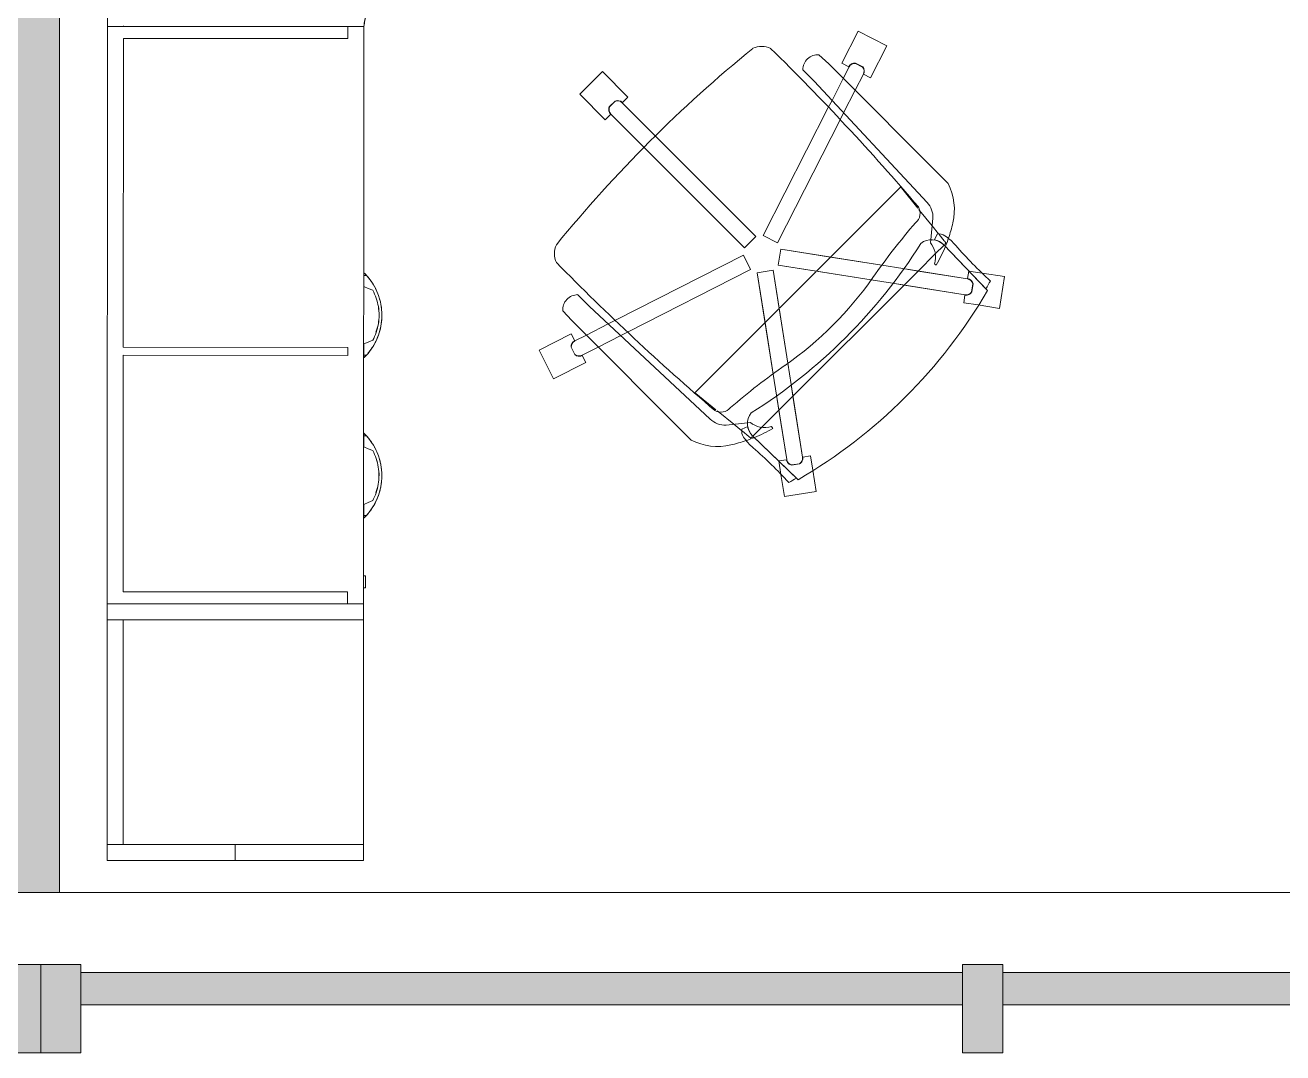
# Model space of a CAD drawing. Header units: inches. Extents: x 385 to 2249, y -1781 to -36.
# Drawn here: x 1571.7 to 1650.2, y -1724.9 to -1660.8 of the extents above; entities that cross this region are included whole.
import ezdxf

# ---------------------------------------------------------------- set-up
doc = ezdxf.new("R2010")
doc.units = ezdxf.units.IN
doc.header["$MEASUREMENT"] = 0
for name, color, linetype, lineweight in [('A-GLAZ-CURT', 52, 'Continuous', 13), ('A-GLAZ-CWMG', 51, 'Continuous', 13), ('A-WALL', 113, 'Continuous', 13), ('A-WALL-PATT', 111, 'Continuous', 13), ('I-FURN', 30, 'Continuous', 9), ('I-FURN-PNLS', 30, 'Continuous', 9), ('I-WALL', 2, 'Continuous', 13)]:
    doc.layers.add(name, color=color, linetype=linetype, lineweight=lineweight)

# ---------------------------------------------------------------- blocks, each defined once
blk = doc.blocks.new('Rectangular Mullion - 2_5_ x 5_ rectangular-5104493-Level 5 POWER _ SIGNAL')
at = {"layer": 'A-GLAZ-CWMG', "lineweight": 9}
blk.add_hatch(color=7, dxfattribs=at).paths.add_polyline_path([(0, 2.75), (0, -2.75), (-2.5, -2.75), (-2.5, 2.75)], flags=0)
at = {"layer": 'A-GLAZ-CWMG', "color": 8, "lineweight": 20}
for p, q in [((-2.5, 2.75), (0, 2.75)), ((-2.5, -2.75), (-2.5, 2.75)), ((0, 2.75), (0, -2.75)), ((0, -2.75), (-2.5, -2.75))]:
    blk.add_line(p, q, dxfattribs=at)
blk = doc.blocks.new('System Panel - Glazed 2-5232122-Level 5 POWER _ SIGNAL')
at = {"layer": 'A-GLAZ-CURT', "lineweight": 9}
blk.add_hatch(color=7, dxfattribs=at).paths.add_polyline_path([(-15.203, 0.25), (27.5, 0.25), (27.5, 2.25), (-27.5, 2.246), (-27.5, 0.25)], flags=0)
at = {"layer": 'A-GLAZ-CURT', "color": 8, "lineweight": 20}
for p, q in [((27.5, 2.25), (-27.5, 2.25)), ((-27.5, 2.25), (-27.5, 0.25)), ((27.5, 0.25), (27.5, 2.25)), ((-27.5, 0.25), (27.5, 0.25))]:
    blk.add_line(p, q, dxfattribs=at)
blk = doc.blocks.new('Rectangular Mullion - 2_5_ x 5_ rectangular-5103979-Level 5 POWER _ SIGNAL')
at = {"layer": 'A-GLAZ-CWMG', "lineweight": 9}
blk.add_hatch(color=7, dxfattribs=at).paths.add_polyline_path([(-2.5, 2.75), (-2.5, -2.75), (0, -2.75), (0, 2.75)], flags=0)
at = {"layer": 'A-GLAZ-CWMG', "color": 8, "lineweight": 20}
for p, q in [((0, 2.75), (-2.5, 2.75)), ((-2.5, 2.75), (-2.5, -2.75)), ((0, -2.75), (0, 2.75)), ((-2.5, -2.75), (0, -2.75))]:
    blk.add_line(p, q, dxfattribs=at)
blk = doc.blocks.new('System Panel - Glazed 2-5105823-Level 5 POWER _ SIGNAL')
at = {"layer": 'A-GLAZ-CURT', "lineweight": 9}
blk.add_hatch(color=7, dxfattribs=at).paths.add_polyline_path([(-14.356, 0.25), (28.75, 0.25), (28.75, 2.25), (-28.75, 2.246), (-28.75, 0.25)], flags=0)
at = {"layer": 'A-GLAZ-CURT', "color": 8, "lineweight": 20}
for p, q in [((28.75, 2.25), (-28.75, 2.25)), ((-28.75, 2.25), (-28.75, 0.25)), ((28.75, 0.25), (28.75, 2.25)), ((-28.75, 0.25), (28.75, 0.25))]:
    blk.add_line(p, q, dxfattribs=at)
blk = doc.blocks.new('Walls 49 - Walls 3-5097350-Level 5 POWER _ SIGNAL')
at = {"layer": 'A-WALL', "lineweight": 9}
blk.add_line((54.477, -1568.872), (54.477, -1670.486), dxfattribs=at)
blk = doc.blocks.new('Zira Wksta 11 - Type 2-5323181-Level 5 POWER _ SIGNAL')
at = {"layer": 'I-FURN'}
for p, q in [((-16.173, 66.48), (-16, 66.48)), ((-16.173, 66.48), (-16, 66.48)), ((-16, 66.487), (-16.167, 66.487)), ((-16, 66.487), (-16.167, 66.487)), ((-16, 66.604), (-16, 66.657)), ((-16, 66.657), (-16, 66.614)), ((-16, 66.641), (-16, 66.657)), ((-16, 66.657), (-16, 66.614)), ((-16, 66.624), (-16, 66.641)), ((-16, 66.604), (-16, 66.624)), ((-16, 66.614), (-16, 66.548)), ((-16, 66.614), (-16, 66.512)), ((-16, 66.512), (-16, 66.604)), ((-16, 66.559), (-16, 66.604)), ((-16, 66.512), (-16, 66.559)), ((-16, 66.548), (-16, 66.512)), ((-16, 66.48), (-16, 66.512)), ((-16, 66.512), (-16, 66.487)), ((-16, 66.48), (-16, 66.512)), ((-16, 66.512), (-16, 66.487)), ((-16, 66.48), (-16, 65.791)), ((-16, 66.139), (-16, 66.48)), ((-16, 66.48), (-16, 66.136)), ((-16, 66.139), (-16, 66.48)), ((-16, 65.791), (-16, 66.136)), ((-16, 66.136), (-16, 65.791)), ((-16, 65.791), (-16, 66.136)), ((-42.246, 65.291), (-44.221, 64.978)), ((-42.246, 65.291), (-44.221, 64.978)), ((-42.027, 63.913), (-42.246, 65.291)), ((-42.027, 63.913), (-42.246, 65.291)), ((-16.561, 65.559), (-16.281, 65.675)), ((-16.561, 65.559), (-16.281, 65.675)), ((-16.281, 65.675), (-16, 65.791)), ((-16.281, 65.675), (-16, 65.791)), ((-44.221, 64.978), (-44.011, 63.651)), ((-44.221, 64.978), (-44.011, 63.651)), ((-44.011, 63.651), (-43.869, 62.756)), ((-44.011, 63.651), (-43.869, 62.756)), ((-40.263, 61.504), (-43.113, 64.239)), ((-43.006, 64.136), (-40.263, 61.504)), ((-41.894, 63.069), (-42.027, 63.913)), ((-41.894, 63.069), (-42.027, 63.913)), ((-43.869, 62.756), (-43.392, 62.832)), ((-43.869, 62.756), (-43.392, 62.832)), ((-43.375, 62.834), (-42.773, 59.034)), ((-43.375, 62.834), (-42.659, 58.313)), ((-43.195, 63.253), (-42.688, 63.333)), ((-43.195, 63.253), (-42.688, 63.333)), ((-42.693, 63.322), (-43.187, 63.244)), ((-42.693, 63.322), (-43.187, 63.244)), ((-41.899, 59.908), (-42.387, 62.991)), ((-41.749, 58.961), (-42.387, 62.991)), ((-42.371, 62.993), (-41.894, 63.069)), ((-42.371, 62.993), (-41.894, 63.069)), ((-16.281, 62.325), (-16.561, 62.441)), ((-16.281, 62.325), (-16.561, 62.441)), ((-16, 62.209), (-16.281, 62.325)), ((-16, 62.209), (-16.281, 62.325)), ((-16, 61.864), (-16, 62.209)), ((-16, 62.209), (-16, 61.52)), ((-16, 61.864), (-16, 62.209)), ((-16, 62.209), (-16, 61.52)), ((-40.298, 61.509), (-40.833, 60.974)), ((-40.185, 61.622), (-40.237, 61.57)), ((-40.024, 61.545), (-40.155, 61.652)), ((-39.62, 61.218), (-40.016, 61.539)), ((-28.984, 54.327), (-36.436, 61.78)), ((-16, 61.52), (-16.173, 61.52)), ((-16, 61.52), (-16.173, 61.52)), ((-16.167, 61.513), (-16, 61.513)), ((-16.167, 61.513), (-16, 61.513)), ((-16, 61.52), (-16, 61.861)), ((-16, 61.52), (-16, 61.861)), ((-16, 61.488), (-16, 61.52)), ((-16, 61.488), (-16, 61.52)), ((-16, 61.513), (-16, 61.488)), ((-16, 61.513), (-16, 61.488)), ((-16, 61.488), (-16, 61.452)), ((-16, 61.396), (-16, 61.488)), ((-16, 61.488), (-16, 61.386)), ((-16, 61.396), (-16, 61.488)), ((-16, 61.452), (-16, 61.386)), ((-16, 61.376), (-16, 61.396)), ((-16, 61.343), (-16, 61.396)), ((-16, 61.386), (-16, 61.346)), ((-16, 61.386), (-16, 61.355)), ((-16, 61.359), (-16, 61.376)), ((-16, 61.348), (-16, 61.359)), ((-16, 61.355), (-16, 61.346)), ((-16, 61.343), (-16, 61.348)), ((-16, 61.346), (-16, 61.343)), ((-16, 61.346), (-16, 61.343)), ((-40.833, 60.974), (-41.899, 59.908)), ((-41.523, 61.043), (-41.441, 60.927)), ((-40.107, 60.675), (-39.949, 60.691)), ((-39.956, 60.931), (-39.594, 61.099)), ((-39.949, 60.691), (-38.6, 60.834)), ((-39.083, 60.783), (-39.584, 61.189)), ((-38.115, 59.999), (-39.083, 60.783)), ((-37.614, 60.472), (-30.06, 53.416)), ((-41.899, 59.908), (-42.773, 59.034)), ((-41.749, 58.961), (-41.899, 59.908)), ((-38.056, 59.951), (-38.115, 59.999)), ((-36.717, 58.867), (-37.97, 59.882)), ((-42.773, 59.034), (-49.705, 52.102)), ((-42.773, 59.034), (-42.659, 58.313)), ((-41.542, 57.651), (-41.749, 58.961)), ((-41.542, 57.651), (-41.749, 58.961)), ((-36.658, 58.82), (-36.717, 58.867)), ((-42.659, 58.313), (-42.447, 56.975)), ((-42.659, 58.313), (-42.447, 56.975)), ((-41.034, 54.444), (-36.661, 58.817)), ((-41.034, 54.444), (-41.542, 57.651)), ((-40.542, 51.338), (-41.542, 57.651)), ((-27.845, 57.954), (-29.849, 56.932)), ((-27.845, 57.954), (-29.849, 56.932)), ((-26.937, 56.172), (-27.845, 57.954)), ((-26.937, 56.172), (-27.845, 57.954)), ((-42.447, 56.975), (-41.908, 53.57)), ((-42.447, 56.975), (-41.53, 51.182)), ((-29.849, 56.932), (-29.63, 56.502)), ((-29.849, 56.932), (-29.63, 56.502)), ((-16, 56.652), (-16, 56.657)), ((-16, 56.657), (-16, 56.654)), ((-16, 56.654), (-16, 56.645)), ((-16, 56.641), (-16, 56.652)), ((-16, 56.645), (-16, 56.631)), ((-16, 56.604), (-16, 56.641)), ((-16, 56.631), (-16, 56.614)), ((-16, 56.614), (-16, 56.512)), ((-16, 56.559), (-16, 56.604)), ((-16, 56.512), (-16, 56.559)), ((-16, 56.48), (-16, 56.512)), ((-16, 56.512), (-16, 56.487)), ((-30.63, 55.973), (-32.033, 55.259)), ((-30.63, 55.973), (-32.033, 55.259)), ((-29.622, 56.487), (-30.63, 55.973)), ((-29.622, 56.487), (-30.63, 55.973)), ((-28.948, 55.989), (-29.175, 56.434)), ((-28.948, 55.989), (-29.175, 56.434)), ((-29.169, 56.445), (-28.936, 55.987)), ((-29.169, 56.445), (-28.936, 55.987)), ((-28.941, 55.15), (-26.937, 56.172)), ((-28.941, 55.15), (-26.937, 56.172)), ((-16.281, 55.675), (-16, 55.791)), ((-16.173, 56.48), (-16, 56.48)), ((-16, 56.487), (-16.167, 56.487)), ((-16, 56.48), (-16, 56.136)), ((-16, 56.139), (-16, 56.48)), ((-16, 56.136), (-16, 55.791)), ((-16, 55.791), (-16, 56.136)), ((-32.463, 55.039), (-40.134, 51.13)), ((-32.463, 55.039), (-40.134, 51.13)), ((-32.033, 55.259), (-32.463, 55.039)), ((-32.033, 55.259), (-32.463, 55.039)), ((-31.255, 54.532), (-29.886, 55.23)), ((-31.255, 54.532), (-29.886, 55.23)), ((-29.886, 55.23), (-29.168, 55.596)), ((-29.886, 55.23), (-29.168, 55.596)), ((-29.161, 55.58), (-28.941, 55.15)), ((-29.161, 55.58), (-28.941, 55.15)), ((-16.561, 55.559), (-16.281, 55.675)), ((-41.908, 53.57), (-41.034, 54.444)), ((-40.542, 51.338), (-41.034, 54.444)), ((-39.68, 50.239), (-31.707, 54.302)), ((-39.68, 50.239), (-31.707, 54.302)), ((-31.707, 54.302), (-31.255, 54.532)), ((-31.707, 54.302), (-31.255, 54.532)), ((-28.414, 53.716), (-28.984, 54.327)), ((-55.65, 53.55), (-55.962, 51.574)), ((-55.65, 53.55), (-55.962, 51.574)), ((-54.321, 53.339), (-55.65, 53.55)), ((-54.321, 53.339), (-55.65, 53.55)), ((-44.205, 51.273), (-41.945, 53.534)), ((-41.908, 53.57), (-41.53, 51.182)), ((-30.06, 53.416), (-29.353, 52.709)), ((-53.427, 53.198), (-54.321, 53.339)), ((-53.427, 53.198), (-54.321, 53.339)), ((-49.705, 52.102), (-53.505, 52.704)), ((-48.985, 51.988), (-53.505, 52.704)), ((-53.503, 52.721), (-53.427, 53.198)), ((-53.503, 52.721), (-53.427, 53.198)), ((-54.91, 52.442), (-52.175, 49.592)), ((-52.175, 49.592), (-54.807, 52.334)), ((-54.004, 52.016), (-53.924, 52.524)), ((-54.004, 52.016), (-53.924, 52.524)), ((-53.915, 52.516), (-53.993, 52.022)), ((-53.915, 52.516), (-53.993, 52.022)), ((-49.705, 52.102), (-50.579, 51.228)), ((-48.985, 51.988), (-49.705, 52.102)), ((-47.646, 51.776), (-48.985, 51.988)), ((-47.646, 51.776), (-48.985, 51.988)), ((-16.281, 52.325), (-16.561, 52.441)), ((-16, 52.209), (-16.281, 52.325)), ((-16, 51.864), (-16, 52.209)), ((-16, 52.209), (-16, 51.864)), ((-16, 51.864), (-16, 51.52)), ((-16, 51.52), (-16, 51.861)), ((-55.962, 51.574), (-54.585, 51.356)), ((-55.962, 51.574), (-54.585, 51.356)), ((-54.585, 51.356), (-53.74, 51.222)), ((-54.585, 51.356), (-53.74, 51.222)), ((-53.74, 51.223), (-53.665, 51.699)), ((-53.74, 51.223), (-53.665, 51.699)), ((-53.662, 51.716), (-50.579, 51.228)), ((-53.662, 51.716), (-49.632, 51.078)), ((-50.579, 51.228), (-51.645, 50.162)), ((-50.579, 51.228), (-49.632, 51.078)), ((-49.632, 51.078), (-48.322, 50.87)), ((-49.632, 51.078), (-48.322, 50.87)), ((-44.241, 51.237), (-47.646, 51.776)), ((-41.853, 50.858), (-47.646, 51.776)), ((-45.116, 50.363), (-44.241, 51.237)), ((-41.853, 50.858), (-44.241, 51.237)), ((-41.53, 51.182), (-40.542, 51.338)), ((-41.53, 51.182), (-40.542, 51.338)), ((-40.134, 51.13), (-39.68, 50.239)), ((-40.134, 51.13), (-39.68, 50.239)), ((-16, 51.52), (-16.173, 51.52)), ((-16.167, 51.513), (-16, 51.513)), ((-16, 51.488), (-16, 51.52)), ((-16, 51.513), (-16, 51.488)), ((-16, 51.488), (-16, 51.386)), ((-16, 51.441), (-16, 51.488)), ((-16, 51.396), (-16, 51.441)), ((-16, 51.376), (-16, 51.396)), ((-16, 51.386), (-16, 51.343)), ((-16, 51.343), (-16, 51.376)), ((-51.598, 50.77), (-51.714, 50.851)), ((-49.488, 45.99), (-45.116, 50.363)), ((-48.322, 50.87), (-45.116, 50.363)), ((-48.322, 50.87), (-42.009, 49.871)), ((-45.116, 50.363), (-42.009, 49.871)), ((-42.009, 49.871), (-41.853, 50.858)), ((-42.009, 49.871), (-41.853, 50.858)), ((-52.323, 49.484), (-52.217, 49.353)), ((-52.241, 49.566), (-52.293, 49.514)), ((-51.645, 50.162), (-52.181, 49.627)), ((-51.363, 49.278), (-51.346, 49.436)), ((-41.802, 49.463), (-45.711, 41.792)), ((-41.802, 49.463), (-45.711, 41.792)), ((-40.911, 49.009), (-41.802, 49.463)), ((-40.911, 49.009), (-41.802, 49.463)), ((-39.752, 49.788), (-40.459, 49.081)), ((-39.752, 49.788), (-40.459, 49.081)), ((-33.509, 43.545), (-39.752, 49.788)), ((-33.509, 43.545), (-39.752, 49.788)), ((-52.21, 49.345), (-51.889, 48.948)), ((-51.86, 48.913), (-51.454, 48.412)), ((-51.77, 48.923), (-51.602, 49.285)), ((-51.506, 47.929), (-51.363, 49.278)), ((-44.974, 41.035), (-40.911, 49.009)), ((-44.974, 41.035), (-40.911, 49.009)), ((-40.459, 49.081), (-34.216, 42.838)), ((-40.459, 49.081), (-34.216, 42.838)), ((-51.454, 48.412), (-50.671, 47.444)), ((-50.671, 47.444), (-50.623, 47.384)), ((-50.553, 47.299), (-49.539, 46.046)), ((-44.087, 39.389), (-51.143, 46.943)), ((-52.451, 45.765), (-44.998, 38.312)), ((-49.539, 46.046), (-49.491, 45.987)), ((-31.41, 41.445), (-33.509, 43.545)), ((-31.41, 41.445), (-33.509, 43.545)), ((-34.216, 42.838), (-32.117, 40.738)), ((-34.216, 42.838), (-32.117, 40.738)), ((-45.711, 41.792), (-45.93, 41.361)), ((-45.711, 41.792), (-45.93, 41.361)), ((-31.056, 41.799), (-31.398, 41.457)), ((-31.056, 41.799), (-31.398, 41.457)), ((-29.465, 40.208), (-31.056, 41.799)), ((-29.465, 40.208), (-31.056, 41.799)), ((-45.93, 41.361), (-46.645, 39.959)), ((-45.93, 41.361), (-46.645, 39.959)), ((-45.204, 40.584), (-44.974, 41.035)), ((-45.204, 40.584), (-44.974, 41.035)), ((-31.675, 40.65), (-31.321, 41.004)), ((-31.675, 40.65), (-31.321, 41.004)), ((-31.309, 41.001), (-31.673, 40.638)), ((-31.309, 41.001), (-31.673, 40.638)), ((-45.901, 39.215), (-45.204, 40.584)), ((-45.901, 39.215), (-45.204, 40.584)), ((-32.129, 40.726), (-32.47, 40.385)), ((-32.129, 40.726), (-32.47, 40.385)), ((-32.47, 40.385), (-30.879, 38.794)), ((-32.47, 40.385), (-30.879, 38.794)), ((-30.879, 38.794), (-29.465, 40.208)), ((-30.879, 38.794), (-29.465, 40.208)), ((-46.645, 39.959), (-47.158, 38.951)), ((-46.645, 39.959), (-47.158, 38.951)), ((-43.38, 38.682), (-44.087, 39.389)), ((-47.603, 39.178), (-48.625, 37.173)), ((-47.603, 39.178), (-48.625, 37.173)), ((-47.173, 38.959), (-47.603, 39.178)), ((-47.173, 38.959), (-47.603, 39.178)), ((-46.658, 38.264), (-47.116, 38.498)), ((-46.658, 38.264), (-47.116, 38.498)), ((-47.105, 38.504), (-46.66, 38.277)), ((-47.105, 38.504), (-46.66, 38.277)), ((-46.267, 38.497), (-45.901, 39.215)), ((-46.267, 38.497), (-45.901, 39.215)), ((-45.821, 38.27), (-46.252, 38.49)), ((-45.821, 38.27), (-46.252, 38.49)), ((-46.843, 36.265), (-45.821, 38.27)), ((-46.843, 36.265), (-45.821, 38.27)), ((-44.998, 38.312), (-44.387, 37.742)), ((-48.625, 37.173), (-46.843, 36.265)), ((-48.625, 37.173), (-46.843, 36.265))]:
    blk.add_line(p, q, dxfattribs=at)
at = {"layer": 'I-FURN', "flags": 128}
for points in [[(-16, 65.791), (-16.281, 65.675), (-16.561, 65.559)], [(-16, 65.791), (-16.281, 65.675), (-16.561, 65.559)], [(-16.561, 62.441), (-16.281, 62.325), (-16, 62.209)], [(-16.561, 62.441), (-16.281, 62.325), (-16, 62.209)], [(-16, 55.791), (-16.281, 55.675), (-16.561, 55.559)], [(-16.561, 52.441), (-16.281, 52.325), (-16, 52.209)]]:
    blk.add_lwpolyline(points, dxfattribs=at)
at = {"layer": 'I-FURN'}
for centre, radius, start, end in [((-13.447, 64), 3.685, 137.02895, 137.70289), ((-13.447, 64), 3.685, 137.02895, 137.70289), ((-13.447, 64), 3.685, 137.03852, 137.56704), ((-13.447, 64), 3.685, 137.03852, 137.56704), ((-26.211, 35.537), 33.165, 119.44776, 120.42343), ((-22.46, 82.788), 27.198, 222.48818, 229.01435), ((-26.518, 35.848), 32.885, 120.30746, 149.69597), ((-42.991, 62.901), 0.407, 175.90091, 189.83485), ((-42.991, 62.901), 0.407, 175.90091, 189.83485), ((-42.991, 62.901), 0.407, 148.03303, 175.90091), ((-42.991, 62.901), 0.407, 161.96697, 175.90091), ((-42.974, 62.898), 0.406, 121.61986, 189), ((-42.974, 62.898), 0.406, 175.52397, 189), ((-42.974, 62.898), 0.406, 162.04795, 175.52397), ((-42.991, 62.901), 0.407, 148.03303, 161.96697), ((-42.974, 62.898), 0.406, 121.61986, 162.04795), ((-42.991, 62.901), 0.407, 120.16515, 148.03303), ((-42.991, 62.901), 0.407, 134.09909, 148.03303), ((-42.991, 62.901), 0.407, 120.16515, 134.09909), ((-42.789, 62.927), 0.406, 62.90411, 76.38014), ((-42.789, 62.927), 0.406, 9, 76.38014), ((-42.773, 62.936), 0.407, 63.90091, 77.83485), ((-42.773, 62.936), 0.407, 63.90091, 77.83485), ((-42.789, 62.927), 0.406, 22.47603, 62.90411), ((-42.773, 62.936), 0.407, 49.96697, 63.90091), ((-42.773, 62.936), 0.407, 36.03303, 63.90091), ((-42.773, 62.936), 0.407, 36.03303, 49.96697), ((-42.773, 62.936), 0.407, 22.09909, 36.03303), ((-42.773, 62.936), 0.407, 22.09909, 36.03303), ((-42.789, 62.927), 0.406, 9, 22.47603), ((-42.773, 62.936), 0.407, 8.16515, 22.09909), ((-42.773, 62.936), 0.407, 8.16515, 22.09909), ((-42.751, 59.434), 3.739, 35.09358, 49.01435), ((-36.726, 52.713), 9.612, 103.04781, 108.99641), ((-38.076, 58.537), 3.634, 63.17893, 103.04781), ((-36.726, 52.713), 9.612, 112.2631, 119.93341), ((-36.726, 52.713), 9.612, 111.63933, 112.07299), ((-40.993, 60.744), 1.054, 10.20015, 46.17861), ((-40.993, 60.744), 1.054, 320.95537, 46.17861), ((-36.726, 52.713), 9.612, 108.99641, 111.49061), ((-40.193, 61.232), 0.613, 347.54268, 35.09358), ((-13.447, 64), 3.685, 222.29711, 222.97105), ((-13.447, 64), 3.685, 222.29711, 222.97105), ((-13.447, 64), 3.685, 222.43296, 222.96148), ((-13.447, 64), 3.685, 222.43296, 222.96148), ((-41.015, 59.612), 1.382, 77.79085, 107.94966), ((-41.015, 59.612), 1.382, 50.08783, 77.4248), ((-38.549, 59.45), 1.385, 47.80127, 92.10784), ((-22.132, 31.461), 33.832, 122.22846, 147.77154), ((-66.858, 92.195), 42.842, 304.97666, 310.76994), ((-38.291, 59.267), 0.763, 59.23375, 140.76625), ((-137.559, -56.851), 153.519, 44.47495, 49.52132), ((-29.577, 38.906), 22.194, 124.97666, 145.02334), ((-29.44, 56.142), 0.407, 89.96697, 117.83485), ((-29.44, 56.142), 0.407, 48.16515, 117.83485), ((-29.438, 56.125), 0.406, 90.04795, 117), ((-29.438, 56.125), 0.406, 49.61986, 117), ((-29.44, 56.142), 0.407, 48.16515, 89.96697), ((-29.438, 56.125), 0.406, 49.61986, 90.04795), ((-13.447, 54), 3.685, 137.02895, 137.70289), ((-13.447, 54), 3.685, 137.03852, 137.56704), ((-29.353, 55.958), 0.406, 297, 4.38014), ((-29.34, 55.946), 0.407, 296.16515, 5.83485), ((-29.34, 55.946), 0.407, 296.16515, 5.83485), ((-29.353, 55.958), 0.406, 310.47603, 350.90411), ((-29.353, 55.958), 0.406, 350.90411, 4.38014), ((-29.353, 55.958), 0.406, 297, 310.47603), ((-29.368, 53.664), 0.956, 270.89014, 3.10986), ((-53.572, 52.32), 0.407, 80.16515, 149.83485), ((-53.572, 52.32), 0.407, 135.90091, 149.83485), ((-53.569, 52.303), 0.406, 134.90411, 148.38014), ((-53.569, 52.303), 0.406, 134.90411, 148.38014), ((-53.572, 52.32), 0.407, 121.96697, 135.90091), ((-53.569, 52.303), 0.406, 121.42808, 134.90411), ((-53.569, 52.303), 0.406, 121.42808, 134.90411), ((-53.572, 52.32), 0.407, 108.03303, 121.96697), ((-53.569, 52.303), 0.406, 81, 121.42808), ((-53.569, 52.303), 0.406, 107.95205, 121.42808), ((-53.572, 52.32), 0.407, 94.09909, 108.03303), ((-53.569, 52.303), 0.406, 94.47603, 107.95205), ((-53.572, 52.32), 0.407, 80.16515, 94.09909), ((-53.569, 52.303), 0.406, 81, 94.47603), ((-26.208, 35.54), 33.165, 149.57657, 150.55224), ((-73.459, 31.789), 27.198, 40.98565, 47.51182), ((-53.607, 52.102), 0.407, 192.16515, 206.09909), ((-53.607, 52.102), 0.407, 192.16515, 261.83485), ((-53.598, 52.117), 0.406, 193.61986, 243.23629), ((-53.598, 52.117), 0.406, 193.61986, 261), ((-53.607, 52.102), 0.407, 206.09909, 220.03303), ((-53.607, 52.102), 0.407, 220.03303, 233.96697), ((-53.607, 52.102), 0.407, 233.96697, 247.90091), ((-53.598, 52.117), 0.406, 243.23629, 247.52397), ((-53.607, 52.102), 0.407, 247.90091, 261.83485), ((-53.598, 52.117), 0.406, 247.52397, 261), ((-82.867, 76.187), 42.842, 319.23006, 325.02334), ((-13.447, 54), 3.685, 222.29711, 222.97105), ((-13.447, 54), 3.685, 222.43296, 222.96148), ((-43.384, 46.055), 9.612, 150.06659, 157.7369), ((-50.284, 50.344), 1.382, 162.05034, 190.98126), ((-29.206, 50.15), 1.314, 335.04325, 24.95675), ((-50.106, 52.08), 3.739, 220.98565, 234.90642), ((-43.384, 46.055), 9.612, 158.50939, 161.00359), ((-43.384, 46.055), 9.612, 157.92701, 158.36067), ((-51.415, 50.322), 1.054, 223.82139, 259.79985), ((-51.415, 50.322), 1.054, 223.82139, 309.04463), ((-50.284, 50.344), 1.382, 192.5752, 219.91217), ((-93.906, 103.234), 84.963, 309.14745, 320.85255), ((-43.384, 46.055), 9.612, 161.00359, 166.95219), ((-51.903, 49.522), 0.613, 234.90642, 282.45732), ((-49.208, 47.405), 3.634, 166.95219, 206.82107), ((-50.121, 47.878), 1.385, 177.89216, 222.19873), ((-49.938, 47.619), 0.763, 129.23375, 210.76625), ((66.18, 146.888), 153.519, 220.47868, 225.52505), ((-31.697, 41.158), 0.406, 31.52397, 45), ((-31.697, 41.158), 0.406, 337.61986, 45), ((-31.681, 41.166), 0.407, 350.09909, 45.83485), ((-31.681, 41.166), 0.407, 336.16515, 45.83485), ((-31.697, 41.158), 0.406, 351.09589, 31.52397), ((-31.697, 41.158), 0.406, 337.61986, 351.09589), ((-31.681, 41.166), 0.407, 336.16515, 350.09909), ((-31.837, 41.01), 0.407, 224.16515, 293.83485), ((-31.837, 41.01), 0.407, 224.16515, 293.83485), ((-31.829, 41.026), 0.406, 225, 238.47603), ((-31.829, 41.026), 0.406, 225, 292.38014), ((-31.829, 41.026), 0.406, 238.47603, 278.90411), ((-31.829, 41.026), 0.406, 278.90411, 292.38014), ((-46.813, 38.769), 0.407, 152.16515, 221.83485), ((-46.813, 38.769), 0.407, 152.16515, 221.83485), ((-46.796, 38.767), 0.406, 153, 220.38014), ((-46.796, 38.767), 0.406, 166.47603, 206.90411), ((-46.796, 38.767), 0.406, 153, 166.47603), ((-46.796, 38.767), 0.406, 206.90411, 220.38014), ((-46.629, 38.682), 0.406, 265.61986, 333), ((-46.617, 38.669), 0.407, 264.16515, 333.83485), ((-46.617, 38.669), 0.407, 264.16515, 333.83485), ((-46.629, 38.682), 0.406, 319.52397, 333), ((-44.335, 38.697), 0.956, 266.89014, 359.10986), ((-46.629, 38.682), 0.406, 265.61986, 319.52397), ((-40.821, 38.534), 1.314, 245.04325, 294.95675)]:
    blk.add_arc(centre, radius, start, end, dxfattribs=at)
for points, knots in [([(-16.173, 61.52), (-16.325, 61.687), (-16.598, 62.05), (-16.903, 62.661), (-17.09, 63.318), (-17.174, 64.227), (-17.004, 65.135), (-16.599, 65.95), (-16.325, 66.313), (-16.173, 66.48)], [0, 0, 0, 0, 0.125, 0.25, 0.375, 0.5, 0.75, 0.875, 1, 1, 1, 1]), ([(-16.173, 61.52), (-16.325, 61.687), (-16.598, 62.05), (-16.903, 62.661), (-17.09, 63.318), (-17.174, 64.227), (-17.004, 65.135), (-16.7, 65.746), (-16.581, 65.939)], [0, 0, 0, 0, 0.125, 0.25, 0.375, 0.5, 0.75, 0.875, 0.875, 0.875, 0.875]), ([(-16, 66.657), (-16.001, 66.657), (-16.002, 66.656), (-16.004, 66.653), (-16.007, 66.651), (-16.009, 66.649), (-16.012, 66.645), (-16.016, 66.642), (-16.019, 66.639), (-16.023, 66.635), (-16.027, 66.631), (-16.032, 66.627), (-16.041, 66.618), (-16.048, 66.61), (-16.055, 66.604)], [0, 0, 0, 0, 0.125, 0.1875, 0.25, 0.3125, 0.375, 0.4375, 0.5, 0.5625, 0.625, 0.6875, 0.75, 1, 1, 1, 1]), ([(-16, 66.657), (-16.001, 66.657), (-16.002, 66.656), (-16.004, 66.653), (-16.007, 66.651), (-16.009, 66.649), (-16.012, 66.645), (-16.016, 66.642), (-16.019, 66.639), (-16.023, 66.635), (-16.027, 66.631), (-16.032, 66.627), (-16.041, 66.618), (-16.048, 66.61), (-16.055, 66.604)], [0, 0, 0, 0, 0.125, 0.1875, 0.25, 0.3125, 0.375, 0.4375, 0.5, 0.5625, 0.625, 0.6875, 0.75, 1, 1, 1, 1]), ([(-16.045, 66.614), (-16.039, 66.619), (-16.031, 66.627), (-16.021, 66.637), (-16.016, 66.642), (-16.012, 66.646), (-16.009, 66.649), (-16.007, 66.651), (-16.004, 66.653), (-16.003, 66.655), (-16.001, 66.656), (-16, 66.657), (-16, 66.657)], [0, 0, 0, 0, 0.25, 0.375, 0.5, 0.5625, 0.625, 0.6875, 0.75, 0.8125, 0.875, 1, 1, 1, 1]), ([(-16.045, 66.614), (-16.039, 66.619), (-16.031, 66.627), (-16.021, 66.637), (-16.016, 66.642), (-16.012, 66.646), (-16.009, 66.649), (-16.007, 66.651), (-16.004, 66.653), (-16.003, 66.655), (-16.001, 66.656), (-16, 66.657), (-16, 66.657)], [0, 0, 0, 0, 0.25, 0.375, 0.5, 0.5625, 0.625, 0.6875, 0.75, 0.8125, 0.875, 1, 1, 1, 1]), ([(-16.945, 65.16), (-16.973, 65.075), (-17.009, 64.949), (-17.04, 64.821), (-17.049, 64.78)], [0.28411479, 0.28411479, 0.28411479, 0.28411479, 0.33333333, 0.3562762, 0.3562762, 0.3562762, 0.3562762]), ([(-16.945, 65.16), (-16.973, 65.075), (-17.009, 64.949), (-17.04, 64.821), (-17.049, 64.78)], [0.28411479, 0.28411479, 0.28411479, 0.28411479, 0.33333333, 0.3562762, 0.3562762, 0.3562762, 0.3562762]), ([(-16.672, 65.783), (-16.727, 65.683), (-16.791, 65.555), (-16.846, 65.424), (-16.856, 65.398)], [0.15936451, 0.15936451, 0.15936451, 0.15936451, 0.22222222, 0.23762024, 0.23762024, 0.23762024, 0.23762024]), ([(-16.672, 65.783), (-16.727, 65.683), (-16.791, 65.555), (-16.846, 65.424), (-16.856, 65.398)], [0.15936451, 0.15936451, 0.15936451, 0.15936451, 0.22222222, 0.23762024, 0.23762024, 0.23762024, 0.23762024]), ([(-17.096, 64.517), (-17.106, 64.446), (-17.12, 64.319), (-17.127, 64.192), (-17.128, 64.136)], [0.40508035, 0.40508035, 0.40508035, 0.40508035, 0.44444444, 0.47528756, 0.47528756, 0.47528756, 0.47528756]), ([(-17.096, 64.517), (-17.106, 64.446), (-17.12, 64.319), (-17.127, 64.192), (-17.128, 64.136)], [0.40508035, 0.40508035, 0.40508035, 0.40508035, 0.44444444, 0.47528756, 0.47528756, 0.47528756, 0.47528756]), ([(-17.048, 63.22), (-17.04, 63.179), (-17.009, 63.052), (-16.976, 62.923), (-16.95, 62.836)], [0.64373131, 0.64373131, 0.64373131, 0.64373131, 0.66666667, 0.71591001, 0.71591001, 0.71591001, 0.71591001]), ([(-17.048, 63.22), (-17.04, 63.179), (-17.009, 63.052), (-16.976, 62.923), (-16.95, 62.836)], [0.64373131, 0.64373131, 0.64373131, 0.64373131, 0.66666667, 0.71591001, 0.71591001, 0.71591001, 0.71591001]), ([(-16.857, 62.602), (-16.808, 62.482), (-16.751, 62.351), (-16.678, 62.229), (-16.671, 62.218)], [0.76239192, 0.76239192, 0.76239192, 0.76239192, 0.83333333, 0.84070579, 0.84070579, 0.84070579, 0.84070579]), ([(-16.857, 62.602), (-16.808, 62.482), (-16.751, 62.351), (-16.678, 62.229), (-16.671, 62.218)], [0.76239192, 0.76239192, 0.76239192, 0.76239192, 0.83333333, 0.84070579, 0.84070579, 0.84070579, 0.84070579]), ([(-16.055, 61.396), (-16.048, 61.39), (-16.039, 61.381), (-16.029, 61.371), (-16.023, 61.365), (-16.019, 61.361), (-16.016, 61.358), (-16.012, 61.355), (-16.009, 61.351), (-16.007, 61.349), (-16.004, 61.347), (-16.002, 61.344), (-16.001, 61.343), (-16, 61.343)], [0, 0, 0, 0, 0.25, 0.375, 0.4375, 0.5, 0.5625, 0.625, 0.6875, 0.75, 0.8125, 0.875, 1, 1, 1, 1]), ([(-16.055, 61.396), (-16.048, 61.39), (-16.039, 61.381), (-16.029, 61.371), (-16.023, 61.365), (-16.019, 61.361), (-16.016, 61.358), (-16.012, 61.355), (-16.009, 61.351), (-16.007, 61.349), (-16.004, 61.347), (-16.002, 61.344), (-16.001, 61.343), (-16, 61.343)], [0, 0, 0, 0, 0.25, 0.375, 0.4375, 0.5, 0.5625, 0.625, 0.6875, 0.75, 0.8125, 0.875, 1, 1, 1, 1]), ([(-16, 61.343), (-16, 61.343), (-16.001, 61.344), (-16.003, 61.345), (-16.004, 61.347), (-16.007, 61.349), (-16.009, 61.351), (-16.012, 61.354), (-16.015, 61.357), (-16.018, 61.36), (-16.021, 61.363), (-16.025, 61.367), (-16.032, 61.374), (-16.039, 61.381), (-16.045, 61.386)], [0, 0, 0, 0, 0.125, 0.1875, 0.25, 0.3125, 0.375, 0.4375, 0.5, 0.5625, 0.625, 0.6875, 0.75, 1, 1, 1, 1]), ([(-16, 61.343), (-16, 61.343), (-16.001, 61.344), (-16.003, 61.345), (-16.004, 61.347), (-16.007, 61.349), (-16.009, 61.351), (-16.012, 61.354), (-16.015, 61.357), (-16.018, 61.36), (-16.021, 61.363), (-16.025, 61.367), (-16.032, 61.374), (-16.039, 61.381), (-16.045, 61.386)], [0, 0, 0, 0, 0.125, 0.1875, 0.25, 0.3125, 0.375, 0.4375, 0.5, 0.5625, 0.625, 0.6875, 0.75, 1, 1, 1, 1]), ([(-16, 56.657), (-16.001, 56.657), (-16.002, 56.656), (-16.004, 56.653), (-16.007, 56.651), (-16.009, 56.649), (-16.012, 56.645), (-16.016, 56.642), (-16.019, 56.639), (-16.023, 56.635), (-16.027, 56.631), (-16.032, 56.627), (-16.041, 56.618), (-16.048, 56.61), (-16.055, 56.604)], [0, 0, 0, 0, 0.125, 0.1875, 0.25, 0.3125, 0.375, 0.4375, 0.5, 0.5625, 0.625, 0.6875, 0.75, 1, 1, 1, 1]), ([(-16.045, 56.614), (-16.039, 56.619), (-16.031, 56.627), (-16.021, 56.637), (-16.016, 56.642), (-16.012, 56.646), (-16.009, 56.649), (-16.007, 56.651), (-16.004, 56.653), (-16.003, 56.655), (-16.001, 56.656), (-16, 56.657), (-16, 56.657)], [0, 0, 0, 0, 0.25, 0.375, 0.5, 0.5625, 0.625, 0.6875, 0.75, 0.8125, 0.875, 1, 1, 1, 1]), ([(-16.173, 51.52), (-16.325, 51.687), (-16.598, 52.05), (-16.903, 52.661), (-17.09, 53.318), (-17.174, 54.227), (-17.004, 55.135), (-16.599, 55.95), (-16.325, 56.313), (-16.173, 56.48)], [0, 0, 0, 0, 0.125, 0.25, 0.375, 0.5, 0.75, 0.875, 1, 1, 1, 1]), ([(-16.672, 55.783), (-16.727, 55.683), (-16.791, 55.555), (-16.846, 55.424), (-16.856, 55.398)], [0.15936451, 0.15936451, 0.15936451, 0.15936451, 0.22222222, 0.23762024, 0.23762024, 0.23762024, 0.23762024]), ([(-16.945, 55.16), (-16.973, 55.075), (-17.009, 54.949), (-17.04, 54.821), (-17.049, 54.78)], [0.28411479, 0.28411479, 0.28411479, 0.28411479, 0.33333333, 0.3562762, 0.3562762, 0.3562762, 0.3562762]), ([(-17.096, 54.517), (-17.106, 54.446), (-17.12, 54.319), (-17.127, 54.192), (-17.128, 54.136)], [0.40508035, 0.40508035, 0.40508035, 0.40508035, 0.44444444, 0.47528756, 0.47528756, 0.47528756, 0.47528756]), ([(-17.048, 53.22), (-17.04, 53.179), (-17.009, 53.052), (-16.976, 52.923), (-16.95, 52.836)], [0.64373131, 0.64373131, 0.64373131, 0.64373131, 0.66666667, 0.71591001, 0.71591001, 0.71591001, 0.71591001]), ([(-16.857, 52.602), (-16.808, 52.482), (-16.751, 52.351), (-16.678, 52.229), (-16.671, 52.218)], [0.76239192, 0.76239192, 0.76239192, 0.76239192, 0.83333333, 0.84070579, 0.84070579, 0.84070579, 0.84070579]), ([(-16.055, 51.396), (-16.048, 51.39), (-16.039, 51.381), (-16.029, 51.371), (-16.023, 51.365), (-16.019, 51.361), (-16.016, 51.358), (-16.012, 51.355), (-16.009, 51.351), (-16.007, 51.349), (-16.004, 51.347), (-16.002, 51.344), (-16.001, 51.343), (-16, 51.343)], [0, 0, 0, 0, 0.25, 0.375, 0.4375, 0.5, 0.5625, 0.625, 0.6875, 0.75, 0.8125, 0.875, 1, 1, 1, 1]), ([(-16, 51.343), (-16, 51.343), (-16.001, 51.344), (-16.003, 51.345), (-16.004, 51.347), (-16.007, 51.349), (-16.009, 51.351), (-16.012, 51.354), (-16.015, 51.357), (-16.018, 51.36), (-16.021, 51.363), (-16.025, 51.367), (-16.032, 51.374), (-16.039, 51.381), (-16.045, 51.386)], [0, 0, 0, 0, 0.125, 0.1875, 0.25, 0.3125, 0.375, 0.4375, 0.5, 0.5625, 0.625, 0.6875, 0.75, 1, 1, 1, 1])]:
    blk.add_open_spline(points, degree=3, knots=knots, dxfattribs=at)
for points in [[(-16.586, 65.931), (-16.616, 65.882), (-16.645, 65.833), (-16.672, 65.783)], [(-16.586, 65.931), (-16.616, 65.882), (-16.645, 65.833), (-16.672, 65.783)], [(-16.581, 65.939), (-16.462, 66.131), (-16.325, 66.313), (-16.173, 66.48)], [(-16.167, 66.487), (-16.303, 66.338), (-16.427, 66.178), (-16.537, 66.008)], [(-16.167, 66.487), (-16.303, 66.338), (-16.427, 66.178), (-16.537, 66.008)], [(-16.055, 66.604), (-16.069, 66.589), (-16.099, 66.559), (-16.129, 66.528), (-16.144, 66.512)], [(-16.055, 66.604), (-16.069, 66.589), (-16.099, 66.559), (-16.129, 66.528), (-16.144, 66.512)], [(-16.143, 66.512), (-16.132, 66.524), (-16.11, 66.547), (-16.077, 66.582), (-16.055, 66.603), (-16.045, 66.614)], [(-16.143, 66.512), (-16.132, 66.524), (-16.11, 66.547), (-16.077, 66.582), (-16.055, 66.603), (-16.045, 66.614)], [(-16.561, 65.559), (-16.732, 65.242), (-16.969, 64.55), (-16.969, 63.451), (-16.732, 62.759), (-16.561, 62.441)], [(-16.561, 65.559), (-16.732, 65.242), (-16.969, 64.55), (-16.969, 63.451), (-16.732, 62.759), (-16.561, 62.441)], [(-16.894, 65.302), (-16.912, 65.255), (-16.929, 65.208), (-16.945, 65.16)], [(-16.894, 65.302), (-16.912, 65.255), (-16.929, 65.208), (-16.945, 65.16)], [(-16.857, 65.398), (-16.867, 65.372), (-16.877, 65.347), (-16.887, 65.321)], [(-16.857, 65.398), (-16.867, 65.372), (-16.877, 65.347), (-16.887, 65.321)], [(-16.778, 65.064), (-16.719, 65.234), (-16.647, 65.4), (-16.561, 65.559)], [(-16.778, 65.064), (-16.719, 65.234), (-16.647, 65.4), (-16.561, 65.559)], [(-17.075, 64.644), (-17.083, 64.602), (-17.09, 64.56), (-17.096, 64.517)], [(-17.075, 64.644), (-17.083, 64.602), (-17.09, 64.56), (-17.096, 64.517)], [(-17.049, 64.78), (-17.056, 64.743), (-17.064, 64.707), (-17.071, 64.67)], [(-17.049, 64.78), (-17.056, 64.743), (-17.064, 64.707), (-17.071, 64.67)], [(-16.955, 64), (-16.955, 64.181), (-16.949, 64.365), (-16.91, 64.539)], [(-16.955, 64), (-16.955, 64.181), (-16.949, 64.365), (-16.91, 64.539)], [(-16.91, 64.539), (-16.88, 64.717), (-16.822, 64.887), (-16.757, 65.055)], [(-16.91, 64.539), (-16.88, 64.717), (-16.822, 64.887), (-16.757, 65.055)], [(-17.129, 64.135), (-17.133, 64.045), (-17.132, 63.955), (-17.127, 63.866)], [(-17.129, 64.135), (-17.133, 64.045), (-17.132, 63.955), (-17.127, 63.866)], [(-17.129, 63.865), (-17.125, 63.737), (-17.111, 63.61), (-17.092, 63.484)], [(-17.129, 63.865), (-17.125, 63.737), (-17.111, 63.61), (-17.092, 63.484)], [(-16.91, 63.461), (-16.94, 63.639), (-16.965, 63.822), (-16.971, 64.004)], [(-16.91, 63.461), (-16.94, 63.639), (-16.965, 63.822), (-16.971, 64.004)], [(-17.095, 63.482), (-17.089, 63.44), (-17.082, 63.398), (-17.075, 63.356)], [(-17.095, 63.482), (-17.089, 63.44), (-17.082, 63.398), (-17.075, 63.356)], [(-17.07, 63.329), (-17.064, 63.293), (-17.056, 63.256), (-17.048, 63.22)], [(-17.07, 63.329), (-17.064, 63.293), (-17.056, 63.256), (-17.048, 63.22)], [(-16.945, 62.84), (-16.929, 62.792), (-16.913, 62.744), (-16.896, 62.697)], [(-16.945, 62.84), (-16.929, 62.792), (-16.913, 62.744), (-16.896, 62.697)], [(-16.778, 62.936), (-16.836, 63.107), (-16.875, 63.282), (-16.91, 63.461)], [(-16.778, 62.936), (-16.836, 63.107), (-16.875, 63.282), (-16.91, 63.461)], [(-16.561, 62.441), (-16.647, 62.6), (-16.719, 62.766), (-16.778, 62.936)], [(-16.561, 62.441), (-16.647, 62.6), (-16.719, 62.766), (-16.778, 62.936)], [(-16.887, 62.679), (-16.877, 62.653), (-16.867, 62.627), (-16.857, 62.602)], [(-16.887, 62.679), (-16.877, 62.653), (-16.867, 62.627), (-16.857, 62.602)], [(-16.672, 62.217), (-16.644, 62.167), (-16.614, 62.119), (-16.582, 62.072)], [(-16.672, 62.217), (-16.644, 62.167), (-16.614, 62.119), (-16.582, 62.072)], [(-16.537, 61.992), (-16.427, 61.822), (-16.303, 61.662), (-16.167, 61.513)], [(-16.537, 61.992), (-16.427, 61.822), (-16.303, 61.662), (-16.167, 61.513)], [(-16.144, 61.488), (-16.129, 61.472), (-16.099, 61.441), (-16.069, 61.411), (-16.055, 61.396)], [(-16.144, 61.488), (-16.129, 61.472), (-16.099, 61.441), (-16.069, 61.411), (-16.055, 61.396)], [(-16.045, 61.386), (-16.055, 61.397), (-16.077, 61.418), (-16.11, 61.453), (-16.132, 61.476), (-16.143, 61.488)], [(-16.045, 61.386), (-16.055, 61.397), (-16.077, 61.418), (-16.11, 61.453), (-16.132, 61.476), (-16.143, 61.488)], [(-16.055, 56.604), (-16.069, 56.589), (-16.099, 56.559), (-16.129, 56.528), (-16.144, 56.512)], [(-16.143, 56.512), (-16.132, 56.524), (-16.11, 56.547), (-16.077, 56.582), (-16.055, 56.603), (-16.045, 56.614)], [(-16.586, 55.931), (-16.616, 55.882), (-16.645, 55.833), (-16.672, 55.783)], [(-16.167, 56.487), (-16.303, 56.338), (-16.427, 56.178), (-16.537, 56.008)], [(-16.561, 55.559), (-16.732, 55.242), (-16.969, 54.55), (-16.969, 53.451), (-16.732, 52.759), (-16.561, 52.441)], [(-16.894, 55.302), (-16.912, 55.255), (-16.929, 55.208), (-16.945, 55.16)], [(-16.91, 54.539), (-16.88, 54.717), (-16.822, 54.887), (-16.757, 55.055)], [(-16.857, 55.398), (-16.867, 55.372), (-16.877, 55.347), (-16.887, 55.321)], [(-16.778, 55.064), (-16.719, 55.234), (-16.647, 55.4), (-16.561, 55.559)], [(-17.129, 54.135), (-17.133, 54.045), (-17.132, 53.955), (-17.127, 53.866)], [(-17.075, 54.644), (-17.083, 54.602), (-17.09, 54.56), (-17.096, 54.517)], [(-17.049, 54.78), (-17.056, 54.743), (-17.064, 54.707), (-17.071, 54.67)], [(-16.955, 54), (-16.955, 54.181), (-16.949, 54.365), (-16.91, 54.539)], [(-17.129, 53.865), (-17.125, 53.737), (-17.111, 53.61), (-17.092, 53.484)], [(-17.095, 53.482), (-17.089, 53.44), (-17.082, 53.398), (-17.075, 53.356)], [(-16.91, 53.461), (-16.94, 53.639), (-16.965, 53.822), (-16.971, 54.004)], [(-16.778, 52.936), (-16.836, 53.107), (-16.875, 53.282), (-16.91, 53.461)], [(-17.07, 53.329), (-17.064, 53.293), (-17.056, 53.256), (-17.048, 53.22)], [(-16.945, 52.84), (-16.929, 52.792), (-16.913, 52.744), (-16.896, 52.697)], [(-16.887, 52.679), (-16.877, 52.653), (-16.867, 52.627), (-16.857, 52.602)], [(-16.561, 52.441), (-16.647, 52.6), (-16.719, 52.766), (-16.778, 52.936)], [(-16.672, 52.217), (-16.644, 52.167), (-16.614, 52.119), (-16.582, 52.072)], [(-16.537, 51.992), (-16.427, 51.822), (-16.303, 51.662), (-16.167, 51.513)], [(-16.144, 51.488), (-16.129, 51.472), (-16.099, 51.441), (-16.069, 51.411), (-16.055, 51.396)], [(-16.045, 51.386), (-16.055, 51.397), (-16.077, 51.418), (-16.11, 51.453), (-16.132, 51.476), (-16.143, 51.488)]]:
    blk.add_open_spline(points, degree=3, dxfattribs=at)
at = {"layer": 'I-FURN-PNLS'}
for p, q in [((0, 88), (-16, 88)), ((-16, 88), (-16, 72)), ((-16, 72), (-16, 88)), ((-16, 88), (0, 88)), ((-16, 87), (-16, 88)), ((-16, 88), (-16, 87)), ((-8, 88), (-16, 88)), ((-8, 88), (-16, 88)), ((0, 88), (-16, 88)), ((-16, 88), (-16, 72)), ((-16, 72), (-16, 88)), ((-16, 88), (0, 88)), ((-8, 88), (0, 88)), ((0, 88), (-8, 88)), ((-8, 87), (-8, 88)), ((-8, 88), (-8, 87)), ((0, 88), (-8, 88)), ((0, 88), (-8, 88)), ((0, 72), (0, 88)), ((0, 88), (0, 72)), ((0, 88), (0, 87)), ((0, 88), (0, 87)), ((0, 72), (0, 88)), ((0, 88), (0, 72)), ((0, 72), (0, 88)), ((0, 88), (0, 72)), ((-16, 73), (-16, 87)), ((-16, 87), (-16, 73)), ((-8, 87), (-16, 87)), ((-8, 87), (-16, 87)), ((-16, 72), (-16, 87)), ((-16, 87), (-16, 72)), ((-1, 87), (-8, 87)), ((-1, 87), (-8, 87)), ((-8, 87), (0, 87)), ((0, 87), (-8, 87)), ((-1, 73), (-1, 87)), ((-1, 87), (-1, 73)), ((0, 87), (-1, 87)), ((-1, 87), (-1, 73)), ((-1, 73), (-1, 87)), ((-1, 87), (0, 87)), ((0, 73), (0, 87)), ((0, 87), (0, 73)), ((-16, 73), (-1, 73)), ((-1, 73), (-16, 73)), ((0, 73), (-16, 73)), ((-16, 73), (-16, 72)), ((-16, 72), (-16, 73)), ((-16, 73), (0, 73)), ((-1, 73), (0, 73)), ((0, 73), (-1, 73)), ((0, 72), (0, 73)), ((0, 73), (0, 72)), ((-16, 72), (0, 72)), ((0, 72), (-16, 72)), ((-16, 72), (-15, 72)), ((-15, 72), (-16, 72)), ((-16, 72), (-15, 72)), ((-15, 72), (-16, 72)), ((-16, 72), (0, 72)), ((-15, 72), (-16, 72)), ((-16, 36), (-16, 72)), ((-16, 72), (0, 72)), ((0, 72), (-16, 72)), ((-16, 72), (-16, 36)), ((-16, 36), (-16, 72)), ((-16, 72), (0, 72)), ((-15, 72), (0, 72)), ((0, 72), (-15, 72)), ((-15, 72), (0, 72)), ((0, 72), (-15, 72)), ((0, 72), (-15, 72)), ((0, 72), (-15, 72)), ((-15, 72), (-15, 71.25)), ((-15, 71.25), (-15, 72)), ((-15, 72), (0, 72)), ((0, 72), (0, 36)), ((0, 36), (0, 72)), ((0, 72), (0, 36)), ((0, 36), (0, 72)), ((0, 72), (0, 36)), ((-16, 71), (-16.125, 71)), ((-16.125, 71), (-16.125, 70.89)), ((-16.125, 70.25), (-16.125, 71)), ((-16.125, 70.89), (-16.125, 70.813)), ((-16.125, 70.813), (-16.125, 70.625)), ((-16.125, 70.625), (-16.125, 70.528)), ((-16, 71), (-16, 70.25)), ((-16, 70.987), (-16, 71)), ((-16, 70.95), (-16, 70.987)), ((-16, 70.89), (-16, 70.95)), ((-16, 70.813), (-16, 70.89)), ((-16, 70.722), (-16, 70.813)), ((-16, 70.625), (-16, 70.722)), ((-16, 70.528), (-16, 70.625)), ((-15, 71.25), (-1, 71.25)), ((-1, 71.25), (-15, 71.25)), ((-1, 71.25), (-1, 56.5)), ((-1, 56.5), (-1, 71.25)), ((-16.125, 70.528), (-16.125, 70.36)), ((-16.125, 70.36), (-16.125, 70.25)), ((-16.125, 70.25), (-16, 70.25)), ((-16, 70.438), (-16, 70.528)), ((-16, 70.36), (-16, 70.438)), ((-16, 70.3), (-16, 70.36)), ((-16, 70.25), (-16, 70.3)), ((-1, 56.5), (-15, 56.5)), ((-15, 56.5), (-15, 56)), ((-15, 56), (-15, 56.5)), ((-15, 56.5), (-1, 56.5)), ((-15, 56), (-1, 56)), ((-1, 56), (-15, 56)), ((-1, 56), (-1, 36.75)), ((-1, 36.75), (-1, 56)), ((-1, 36.75), (-15, 36.75)), ((-15, 36.75), (-15, 36)), ((-15, 36), (-15, 36.75)), ((-15, 36.75), (-1, 36.75)), ((0, 36), (-16, 36)), ((-16, 36), (0, 36)), ((0, 36), (-16, 36)), ((0, 36), (-16, 36)), ((0, 36), (-16, 36)), ((-16, 36), (0, 36)), ((-15, 36), (0, 36)), ((-1, 36), (-15, 36)), ((0, 36), (-1, 36)), ((0, 36), (-1, 36)), ((-1, 36), (-1, 35.95)), ((-1, 35.95), (-1, 36)), ((-1, 36), (0, 36)), ((0, 0), (0, 36)), ((0, 0), (0, 36)), ((0, 36), (0, 0)), ((0, 0), (0, 36)), ((0, 36), (0, 0))]:
    blk.add_line(p, q, dxfattribs=at)
for points, knots in [([(-16, 36), (-16.014, 35.849), (-16.048, 35.634), (-16.111, 35.404), (-16.153, 35.278), (-16.188, 35.187), (-16.227, 35.099), (-16.286, 34.984), (-16.37, 34.849), (-16.46, 34.723), (-16.522, 34.641), (-16.557, 34.595), (-16.591, 34.55), (-16.634, 34.497), (-16.702, 34.416), (-16.788, 34.323), (-16.875, 34.239), (-16.945, 34.175), (-16.998, 34.129), (-17.05, 34.085), (-17.119, 34.031), (-17.206, 33.969), (-17.312, 33.902), (-17.401, 33.849), (-17.474, 33.808), (-17.547, 33.769), (-17.639, 33.725), (-17.752, 33.675), (-17.868, 33.624), (-17.987, 33.574), (-18.108, 33.525), (-18.233, 33.476), (-18.488, 33.376), (-18.895, 33.217), (-19.48, 32.997), (-20.103, 32.767), (-20.757, 32.528), (-21.436, 32.281), (-22.135, 32.026), (-22.85, 31.766), (-23.578, 31.503), (-24.313, 31.236), (-25.3, 30.881), (-26.287, 30.527), (-27.26, 30.183), (-27.979, 29.93), (-28.687, 29.681), (-29.382, 29.436), (-30.061, 29.195), (-30.724, 28.958), (-31.368, 28.724), (-31.991, 28.494), (-32.595, 28.265), (-33.196, 28.037), (-33.806, 27.806), (-34.441, 27.57), (-35.002, 27.369), (-35.478, 27.202), (-35.787, 27.096), (-36.043, 27.01), (-36.239, 26.943), (-36.44, 26.877), (-36.645, 26.816), (-36.855, 26.756), (-37.069, 26.696), (-37.288, 26.641), (-37.511, 26.595), (-37.739, 26.555), (-37.972, 26.519), (-38.21, 26.491), (-38.452, 26.476), (-38.7, 26.472), (-39.036, 26.476), (-39.469, 26.515), (-40.008, 26.628), (-40.382, 26.739), (-40.572, 26.805)], [0, 0, 0, 0, 0.013514, 0.02027, 0.023649, 0.027027, 0.030405, 0.033784, 0.040541, 0.047297, 0.050676, 0.052365, 0.054054, 0.057432, 0.060811, 0.067568, 0.074324, 0.077703, 0.081081, 0.084459, 0.087838, 0.094595, 0.101351, 0.108108, 0.111486, 0.114865, 0.121622, 0.128378, 0.135135, 0.141892, 0.148649, 0.155405, 0.162162, 0.189189, 0.216216, 0.243243, 0.27027, 0.297297, 0.324324, 0.351351, 0.378378, 0.405405, 0.432432, 0.486486, 0.513514, 0.540541, 0.567568, 0.594595, 0.621622, 0.648649, 0.675676, 0.702703, 0.72973, 0.756757, 0.783784, 0.810811, 0.837838, 0.851351, 0.864865, 0.871622, 0.878378, 0.885135, 0.891892, 0.898649, 0.905405, 0.912162, 0.918919, 0.925676, 0.932432, 0.939189, 0.945946, 0.952703, 0.959459, 0.972973, 0.986486, 1, 1, 1, 1]), ([(-16.68, 34.442), (-16.674, 34.449), (-16.65, 34.477), (-16.61, 34.525), (-16.569, 34.578), (-16.536, 34.623), (-16.502, 34.668), (-16.442, 34.75), (-16.355, 34.874), (-16.274, 35.007), (-16.217, 35.119), (-16.179, 35.206), (-16.146, 35.296), (-16.105, 35.419), (-16.046, 35.644), (-16.013, 35.853), (-16, 36)], [-0.06054761, -0.06054761, -0.06054761, -0.06054761, -0.05921053, -0.05592105, -0.05263158, -0.05098684, -0.04934211, -0.04605263, -0.03947368, -0.03289474, -0.02960526, -0.02631579, -0.02302632, -0.01973684, -0.01315789, 0, 0, 0, 0]), ([(-16.197, 35.166), (-16.195, 35.17), (-16.178, 35.209), (-16.136, 35.319), (-16.057, 35.579), (-16.016, 35.826), (-16, 36)], [-0.02784085, -0.02784085, -0.02784085, -0.02784085, -0.02734644, -0.02343981, -0.01562654, 0, 0, 0, 0])]:
    blk.add_open_spline(points, degree=3, knots=knots, dxfattribs=at)

msp = doc.modelspace()

# ---------------------------------------------------------------- hatches: boundary and pattern name
at = {"layer": 'A-WALL-PATT', "lineweight": 9}
msp.add_hatch(color=7, dxfattribs=at).paths.add_polyline_path([(1573.858, -1714.891), (1573.858, -1572.58), (1570.358, -1572.58), (1570.358, -1714.891)], flags=0)

# ---------------------------------------------------------------- linework, layer by layer
at = {"layer": 'I-WALL', "color": 8, "lineweight": 20}
for p, q in [((1573.858, -1714.891), (1573.858, -1572.58)), ((1570.358, -1714.891), (1573.858, -1714.891))]:
    msp.add_line(p, q, dxfattribs=at)

# ---------------------------------------------------------------- block references
at = {"layer": 'A-GLAZ-CURT', "lineweight": 9}
for name, p in [('System Panel - Glazed 2-5232122-Level 5 POWER _ SIGNAL', (1602.703, -1722.141)), ('System Panel - Glazed 2-5105823-Level 5 POWER _ SIGNAL', (1661.453, -1722.141))]:
    msp.add_blockref(name, p, dxfattribs=at)
at = {"layer": 'A-GLAZ-CWMG', "lineweight": 9, "extrusion": (0, 0, -1), "rotation": 180}
for p in [(-1572.703, -1722.141), (-1632.703, -1722.141)]:
    msp.add_blockref('Rectangular Mullion - 2_5_ x 5_ rectangular-5104493-Level 5 POWER _ SIGNAL', p, dxfattribs=at)
at = {"layer": 'A-GLAZ-CWMG', "lineweight": 9, "rotation": 180}
msp.add_blockref('Rectangular Mullion - 2_5_ x 5_ rectangular-5103979-Level 5 POWER _ SIGNAL', (1572.703, -1722.141), dxfattribs=at)
at = {"layer": 'A-WALL', "lineweight": 9, "rotation": 270.0000000000001}
msp.add_blockref('Walls 49 - Walls 3-5097350-Level 5 POWER _ SIGNAL', (3244.344, -1660.413), dxfattribs=at)
at = {"layer": 'I-FURN', "rotation": 179.9738798934008}
msp.add_blockref('Zira Wksta 11 - Type 2-5323181-Level 5 POWER _ SIGNAL', (1576.871, -1624.891), dxfattribs=at)

doc.saveas('drawing.dxf')
